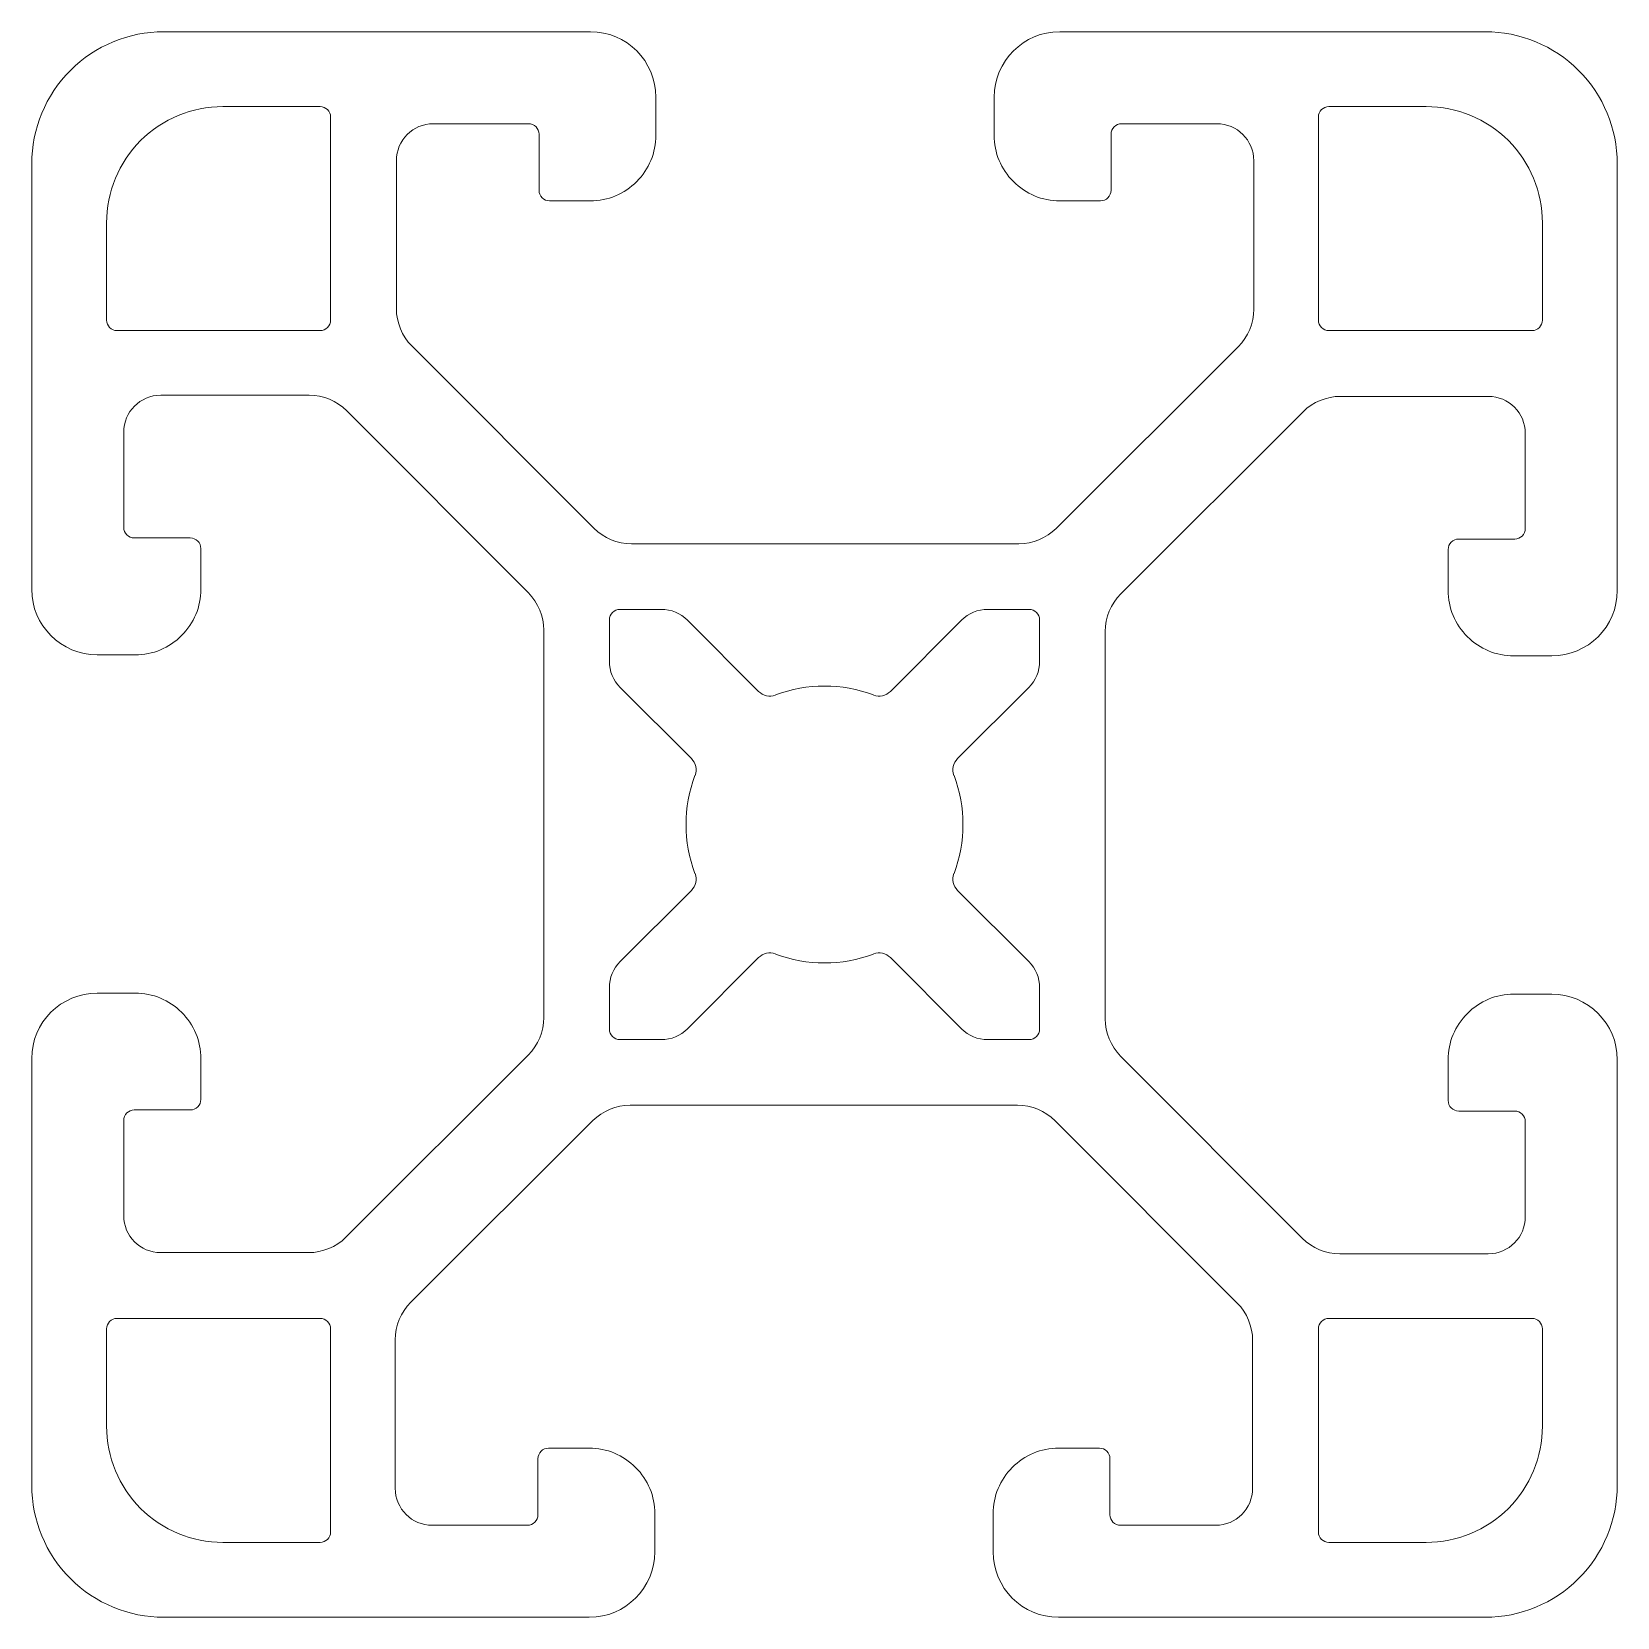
# Model space of a CAD drawing. Header units: inches. Extents: x -0.75 to 0.75, y -0.75 to 0.75.
import ezdxf

# ---------------------------------------------------------------- set-up
doc = ezdxf.new("R2010")
doc.units = ezdxf.units.IN
doc.header["$MEASUREMENT"] = 0

msp = doc.modelspace()

# ---------------------------------------------------------------- linework, layer by layer
at = {"color": 7, "linetype": 'Continuous', "lineweight": 15}
for p, q in [((-0.2215, 0.75), (-0.625, 0.75)), ((0.625, 0.75), (0.2225, 0.75)), ((-0.4772, 0.6792), (-0.5692, 0.6792)), ((-0.1595, 0.652), (-0.1595, 0.688)), ((0.1605, 0.688), (0.1605, 0.652)), ((0.5692, 0.6792), (0.4772, 0.6792)), ((-0.4672, 0.4772), (-0.4672, 0.6692)), ((-0.37, 0.663), (-0.28, 0.663)), ((0.2811, 0.663), (0.3711, 0.663)), ((0.4672, 0.6692), (0.4672, 0.4772)), ((-0.27, 0.653), (-0.27, 0.6)), ((0.2711, 0.6), (0.2711, 0.653)), ((-0.75, 0.625), (-0.75, 0.2225)), ((-0.405, 0.4881), (-0.405, 0.628)), ((0.4061, 0.628), (0.4061, 0.4874)), ((0.75, 0.2215), (0.75, 0.625)), ((-0.26, 0.59), (-0.2215, 0.59)), ((0.2225, 0.59), (0.2611, 0.59)), ((-0.6792, 0.5692), (-0.6792, 0.4772)), ((0.6792, 0.4772), (0.6792, 0.5692)), ((-0.6692, 0.4672), (-0.4772, 0.4672)), ((0.4772, 0.4672), (0.6692, 0.4672)), ((-0.2181, 0.2802), (-0.3904, 0.4528)), ((0.3914, 0.452), (0.2191, 0.2801)), ((-0.628, 0.4061), (-0.4874, 0.4061)), ((0.4881, 0.405), (0.628, 0.405)), ((-0.452, 0.3914), (-0.2801, 0.2191)), ((0.2802, 0.2181), (0.4528, 0.3904)), ((-0.663, 0.2811), (-0.663, 0.3711)), ((0.663, 0.37), (0.663, 0.28)), ((-0.6, 0.2711), (-0.653, 0.2711)), ((0.653, 0.27), (0.6, 0.27)), ((-0.59, 0.2225), (-0.59, 0.2611)), ((0.1838, 0.2655), (-0.1827, 0.2655)), ((0.59, 0.26), (0.59, 0.2215)), ((-0.1544, 0.2035), (-0.1935, 0.2035)), ((0.1935, 0.2035), (0.1544, 0.2035)), ((-0.2655, 0.1838), (-0.2655, -0.1827)), ((-0.2035, 0.1935), (-0.2035, 0.1544)), ((-0.0623, 0.1259), (-0.1296, 0.1932)), ((0.1296, 0.1932), (0.0623, 0.1259)), ((0.2035, 0.1544), (0.2035, 0.1935)), ((0.2655, -0.1838), (0.2655, 0.1827)), ((-0.688, 0.1605), (-0.652, 0.1605)), ((0.652, 0.1595), (0.688, 0.1595)), ((-0.1932, 0.1296), (-0.1259, 0.0623)), ((0.1259, 0.0623), (0.1932, 0.1296)), ((-0.1259, -0.0623), (-0.1932, -0.1296)), ((0.1932, -0.1296), (0.1259, -0.0623)), ((-0.1296, -0.1932), (-0.0623, -0.1259)), ((0.0623, -0.1259), (0.1296, -0.1932)), ((-0.652, -0.1595), (-0.688, -0.1595)), ((-0.2035, -0.1544), (-0.2035, -0.1935)), ((0.2035, -0.1935), (0.2035, -0.1544)), ((0.688, -0.1605), (0.652, -0.1605)), ((-0.1935, -0.2035), (-0.1544, -0.2035)), ((0.1544, -0.2035), (0.1935, -0.2035)), ((-0.75, -0.2215), (-0.75, -0.625)), ((-0.59, -0.26), (-0.59, -0.2215)), ((-0.2802, -0.2181), (-0.4528, -0.3904)), ((0.452, -0.3914), (0.2801, -0.2191)), ((0.59, -0.2225), (0.59, -0.2611)), ((0.75, -0.625), (0.75, -0.2225)), ((-0.653, -0.27), (-0.6, -0.27)), ((-0.1838, -0.2655), (0.1827, -0.2655)), ((-0.663, -0.37), (-0.663, -0.28)), ((-0.3914, -0.452), (-0.2191, -0.2801)), ((0.2181, -0.2802), (0.3904, -0.4528)), ((0.6, -0.2711), (0.653, -0.2711)), ((0.663, -0.2811), (0.663, -0.3711)), ((-0.4881, -0.405), (-0.628, -0.405)), ((0.628, -0.4061), (0.4874, -0.4061)), ((-0.6792, -0.4772), (-0.6792, -0.5692)), ((-0.4772, -0.4672), (-0.6692, -0.4672)), ((-0.4672, -0.6692), (-0.4672, -0.4772)), ((0.4672, -0.4772), (0.4672, -0.6692)), ((0.6692, -0.4672), (0.4772, -0.4672)), ((0.6792, -0.5692), (0.6792, -0.4772)), ((-0.4061, -0.628), (-0.4061, -0.4874)), ((0.405, -0.4881), (0.405, -0.628)), ((-0.2711, -0.6), (-0.2711, -0.653)), ((-0.2225, -0.59), (-0.2611, -0.59)), ((0.26, -0.59), (0.2215, -0.59)), ((0.27, -0.653), (0.27, -0.6)), ((-0.1605, -0.688), (-0.1605, -0.652)), ((0.1595, -0.652), (0.1595, -0.688)), ((-0.2811, -0.663), (-0.3711, -0.663)), ((0.37, -0.663), (0.28, -0.663)), ((-0.5692, -0.6792), (-0.4772, -0.6792)), ((0.4772, -0.6792), (0.5692, -0.6792)), ((-0.625, -0.75), (-0.2225, -0.75)), ((0.2215, -0.75), (0.625, -0.75))]:
    msp.add_line(p, q, dxfattribs=at)
for centre, radius, start, end in [((0.625, 0.625), 0.125, 0, 90.0078), ((-0.625, 0.625), 0.125, 90, 180.0078), ((-0.2215, 0.688), 0.062, 0, 89.9999), ((0.2225, 0.688), 0.062, 90.0001, 180), ((-0.5692, 0.5692), 0.11, 89.9994, 180), ((-0.4772, 0.6692), 0.01, 360, 89.9994), ((0.4772, 0.6692), 0.01, 90, 180), ((0.5692, 0.5692), 0.11, 359.9994, 90), ((-0.37, 0.628), 0.035, 89.9994, 179.9982), ((-0.28, 0.653), 0.01, 359.9982, 89.9994), ((0.2811, 0.653), 0.01, 90.0006, 180.0018), ((0.3711, 0.628), 0.035, 0.0018, 90.0006), ((-0.2215, 0.652), 0.062, 269.9999, 0), ((0.2225, 0.652), 0.062, 180, 270.0001), ((-0.26, 0.6), 0.01, 179.9982, 269.9999), ((0.2611, 0.6), 0.01, 270.0001, 0.0018), ((-0.355, 0.4881), 0.05, 179.9982, 224.9378), ((0.3561, 0.4874), 0.05, 314.9378, 0.0018), ((-0.6692, 0.4772), 0.01, 180, 270), ((-0.4772, 0.4772), 0.01, 270, 360), ((0.4772, 0.4772), 0.01, 180, 270), ((0.6692, 0.4772), 0.01, 270, 359.9994), ((-0.628, 0.3711), 0.035, 90.0018, 180.0006), ((-0.4874, 0.3561), 0.05, 44.9378, 90.0018), ((0.4881, 0.355), 0.05, 89.9982, 134.9378), ((0.628, 0.37), 0.035, 359.9994, 89.9982), ((-0.653, 0.2811), 0.01, 180.0006, 270.0018), ((-0.6, 0.2611), 0.01, 0.0001, 90.0018), ((-0.1827, 0.3155), 0.05, 224.9378, 270), ((0.1838, 0.3155), 0.05, 270, 314.9378), ((0.6, 0.26), 0.01, 89.9982, 179.9999), ((0.653, 0.28), 0.01, 269.9982, 359.9994), ((-0.688, 0.2225), 0.062, 180.0001, 270), ((-0.652, 0.2225), 0.062, 270, 0.0001), ((-0.3155, 0.1838), 0.05, 0, 44.9378), ((0.3155, 0.1827), 0.05, 134.9378, 180), ((0.652, 0.2215), 0.062, 179.9999, 270), ((0.688, 0.2215), 0.062, 270, 359.9999), ((-0.1935, 0.1935), 0.01, 90, 180), ((-0.1544, 0.1685), 0.035, 45, 90), ((0.1544, 0.1685), 0.035, 90, 135), ((0.1935, 0.1935), 0.01, 0, 90), ((-0.1685, 0.1544), 0.035, 180, 225), ((0.1685, 0.1544), 0.035, 315, 0), ((-0.0517, 0.1365), 0.015, 225, 290.7349), ((0, 0), 0.131, 69.2651, 110.7349), ((0.0517, 0.1365), 0.015, 249.2651, 315), ((-0.1365, 0.0517), 0.015, 339.2651, 45), ((0.1365, 0.0517), 0.015, 135, 200.7349), ((0, 0), 0.131, 159.2651, 200.7349), ((0, 0), 0.131, 339.2651, 20.7349), ((-0.1365, -0.0517), 0.015, 315, 20.7349), ((0.1365, -0.0517), 0.015, 159.2651, 225), ((-0.1685, -0.1544), 0.035, 135, 180), ((-0.0517, -0.1365), 0.015, 69.2651, 135), ((0, 0), 0.131, 249.2651, 290.7349), ((0.0517, -0.1365), 0.015, 45, 110.7349), ((0.1685, -0.1544), 0.035, 0, 45), ((-0.688, -0.2215), 0.062, 90, 179.9999), ((-0.652, -0.2215), 0.062, 359.9999, 90), ((0.652, -0.2225), 0.062, 90, 180.0001), ((0.688, -0.2225), 0.062, 0.0001, 90), ((-0.3155, -0.1827), 0.05, 314.9378, 0), ((-0.1935, -0.1935), 0.01, 180, 270), ((-0.1544, -0.1685), 0.035, 270, 315), ((0.1544, -0.1685), 0.035, 225, 270), ((0.1935, -0.1935), 0.01, 270, 0), ((0.3155, -0.1838), 0.05, 180, 224.9378), ((-0.653, -0.28), 0.01, 89.9982, 179.9994), ((-0.6, -0.26), 0.01, 269.9982, 359.9999), ((-0.1838, -0.3155), 0.05, 90, 134.9378), ((0.1827, -0.3155), 0.05, 44.9378, 90), ((0.6, -0.2611), 0.01, 180.0001, 270.0018), ((0.653, -0.2811), 0.01, 0.0006, 90.0018), ((-0.628, -0.37), 0.035, 179.9994, 269.9982), ((0.628, -0.3711), 0.035, 270.0018, 0.0006), ((-0.4881, -0.355), 0.05, 269.9982, 314.9378), ((0.4874, -0.3561), 0.05, 224.9378, 270.0018), ((-0.3561, -0.4874), 0.05, 134.9378, 180.0018), ((0.355, -0.4881), 0.05, 359.9982, 44.9378), ((-0.6692, -0.4772), 0.01, 90, 179.9994), ((-0.4772, -0.4772), 0.01, 0, 90), ((0.4772, -0.4772), 0.01, 90, 180), ((0.6692, -0.4772), 0.01, 0, 90), ((-0.5692, -0.5692), 0.11, 179.9994, 270), ((0.5692, -0.5692), 0.11, 269.9994, 0), ((-0.2611, -0.6), 0.01, 90.0001, 180.0018), ((-0.2225, -0.652), 0.062, 0, 90.0001), ((0.2215, -0.652), 0.062, 89.9999, 180), ((0.26, -0.6), 0.01, 359.9982, 89.9999), ((-0.625, -0.625), 0.125, 180, 270.0078), ((-0.3711, -0.628), 0.035, 180.0018, 270.0006), ((0.37, -0.628), 0.035, 269.9994, 359.9982), ((0.625, -0.625), 0.125, 270, 0.0078), ((-0.2811, -0.653), 0.01, 270.0006, 0.0018), ((0.28, -0.653), 0.01, 179.9982, 269.9994), ((-0.4772, -0.6692), 0.01, 270, 0), ((0.4772, -0.6692), 0.01, 180, 269.9994), ((-0.2225, -0.688), 0.062, 270.0001, 0), ((0.2215, -0.688), 0.062, 180, 269.9999)]:
    msp.add_arc(centre, radius, start, end, dxfattribs=at)

doc.saveas('drawing.dxf')
